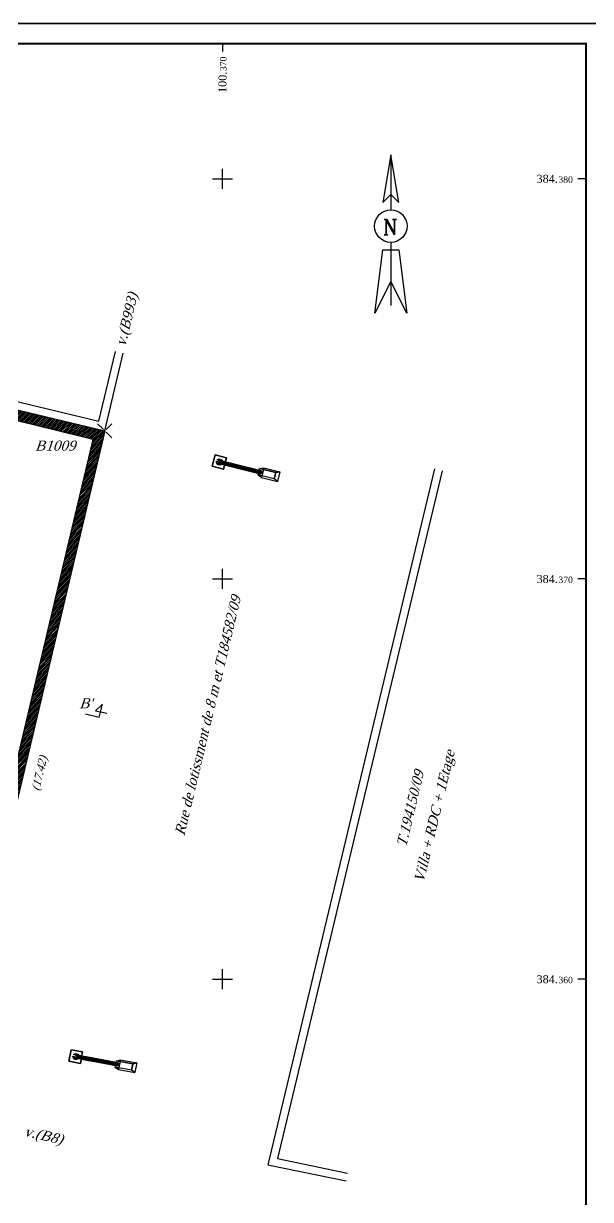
# Model space of a CAD drawing. Header units: inches. Extents: x 100320 to 100442, y 384338 to 384384.
# Drawn here: x 100403.71 to 100417.87, y 384354.5 to 384383.88 of the extents above; entities that cross this region are included whole.
import ezdxf

# ---------------------------------------------------------------- set-up
doc = ezdxf.new("R2010")
doc.units = ezdxf.units.IN
doc.header["$LTSCALE"] = 0.5
for name, color, linetype in [('Bloc B 1er Etage', 7, 'Continuous'), ('Bloc B 1er Etage_Croix', 7, 'Continuous'), ('Bloc B 1er Etage_Textes', 7, 'Continuous'), ('Dessin', 7, 'Continuous'), ('Hachures', 8, 'Continuous'), ('Texte', 7, 'Continuous')]:
    doc.layers.add(name, color=color, linetype=linetype)
doc.layers.add('Titre', color=1, linetype='Continuous', lineweight=30)
doc.styles.add('MtXpl_Romantic', font='romantic.ttf')
doc.styles.add('ROMANS', font='ROMANC')
doc.styles.get("Standard").update_dxf_attribs({"font": 'romantic.ttf'})

# ---------------------------------------------------------------- blocks, each defined once
blk = doc.blocks.new('t010')
at = {"color": 0}
for p, q in [((-0.0088, 0.0088), (-0.0442, 0.0442)), ((0, 0), (0, 0)), ((0.0088, 0.0088), (0.0442, 0.0442)), ((-0.0088, -0.0088), (-0.0442, -0.0442)), ((0.0088, -0.0088), (0.0442, -0.0442))]:
    blk.add_line(p, q, dxfattribs=at)
blk = doc.blocks.new('zl02')
for points in [[(-0.163, 2.861, 12.168), (-0.244, 3.052, 11.921), (0.244, 3.052, 11.921), (0.162, 2.861, 12.168)], [(-0.163, 2.032, 11.527), (-0.244, 2.222, 11.28), (-0.244, 3.052, 11.921), (-0.163, 2.861, 12.168)], [(0.162, 2.032, 11.527), (0.244, 2.222, 11.28), (0.244, 3.052, 11.921), (0.162, 2.861, 12.168)], [(-0.163, 2.861, 12.168), (0.162, 2.861, 12.168), (0.162, 2.032, 11.527), (-0.163, 2.032, 11.527)], [(-0.163, 2.032, 11.527), (-0.244, 2.222, 11.28), (0.244, 2.222, 11.28), (0.162, 2.032, 11.527)], [(0.292, 0.292, 0.097), (0.292, 0.292), (-0.292, 0.292), (-0.292, 0.292, 0.097)], [(-0.292, 0.292, 0.097), (-0.292, 0.292), (-0.292, -0.292), (-0.292, -0.292, 0.097)], [(-0.292, 0.292), (0.292, 0.292), (0.292, -0.292), (-0.292, -0.292)], [(-0.292, 0.292, 0.097), (0.292, 0.292, 0.097), (0.292, -0.292, 0.097), (-0.292, -0.292, 0.097)], [(0.292, -0.292, 0.097), (0.292, -0.292), (0.292, 0.292), (0.292, 0.292, 0.097)], [(-0.292, -0.292, 0.097), (-0.292, -0.292), (0.292, -0.292), (0.292, -0.292, 0.097)]]:
    blk.add_3dface(points)
mesh = blk.add_polymesh((2, 12), dxfattribs=dict(n_close=True))
for k, corner in enumerate([(0, 0.933, 10.383), (-0.039, 0.927, 10.391), (-0.068, 0.908, 10.412), (-0.078, 0.883, 10.442), (-0.068, 0.858, 10.472), (-0.039, 0.84, 10.494), (0, 0.833, 10.502), (0.039, 0.84, 10.494), (0.067, 0.858, 10.472), (0.078, 0.883, 10.442), (0.067, 0.908, 10.412), (0.039, 0.927, 10.391), (0, 2.177, 11.344), (-0.039, 2.171, 11.352), (-0.068, 2.152, 11.374), (-0.078, 2.127, 11.403), (-0.068, 2.102, 11.433), (-0.039, 2.084, 11.455), (0, 2.077, 11.463), (0.039, 2.084, 11.455), (0.067, 2.102, 11.433), (0.078, 2.127, 11.403), (0.067, 2.152, 11.374), (0.039, 2.171, 11.352)]):
    mesh.set_mesh_vertex(divmod(k, 12), corner)
mesh = blk.add_polymesh((2, 12), dxfattribs=dict(n_close=True))
for k, corner in enumerate([(0, 0.677, 10.144), (-0.039, 0.669, 10.151), (-0.068, 0.648, 10.17), (-0.078, 0.619, 10.196), (-0.068, 0.59, 10.222), (-0.039, 0.569, 10.241), (0, 0.561, 10.248), (0.039, 0.569, 10.241), (0.067, 0.59, 10.222), (0.078, 0.619, 10.196), (0.067, 0.648, 10.17), (0.039, 0.669, 10.151), (0, 0.933, 10.383), (-0.039, 0.927, 10.391), (-0.068, 0.908, 10.412), (-0.078, 0.883, 10.442), (-0.068, 0.858, 10.472), (-0.039, 0.84, 10.494), (0, 0.833, 10.502), (0.039, 0.84, 10.494), (0.067, 0.858, 10.472), (0.078, 0.883, 10.442), (0.067, 0.908, 10.412), (0.039, 0.927, 10.391)]):
    mesh.set_mesh_vertex(divmod(k, 12), corner)
mesh = blk.add_polymesh((2, 12), dxfattribs=dict(n_close=True))
for k, corner in enumerate([(0, 0.472, 9.865), (-0.039, 0.463, 9.87), (-0.068, 0.438, 9.885), (-0.078, 0.405, 9.905), (-0.068, 0.371, 9.925), (-0.039, 0.347, 9.94), (0, 0.338, 9.945), (0.039, 0.347, 9.94), (0.067, 0.371, 9.925), (0.078, 0.405, 9.905), (0.067, 0.438, 9.885), (0.039, 0.463, 9.87), (0, 0.677, 10.144), (-0.039, 0.669, 10.151), (-0.068, 0.648, 10.17), (-0.078, 0.619, 10.196), (-0.068, 0.59, 10.222), (-0.039, 0.569, 10.241), (0, 0.561, 10.248), (0.039, 0.569, 10.241), (0.067, 0.59, 10.222), (0.078, 0.619, 10.196), (0.067, 0.648, 10.17), (0.039, 0.669, 10.151)]):
    mesh.set_mesh_vertex(divmod(k, 12), corner)
mesh = blk.add_polymesh((2, 12), dxfattribs=dict(n_close=True))
for k, corner in enumerate([(0, 0.047, 8.872), (0.039, 0.058, 8.872), (0.068, 0.086, 8.871), (0.078, 0.125, 8.871), (0.068, 0.164, 8.871), (0.039, 0.193, 8.871), (0, 0.203, 8.871), (-0.039, 0.193, 8.871), (-0.068, 0.164, 8.871), (-0.078, 0.125, 8.871), (-0.068, 0.086, 8.871), (-0.039, 0.058, 8.872), (0, -0.146, 0.098), (0.073, -0.127, 0.098), (0.127, -0.073, 0.098), (0.146, 0, 0.097), (0.127, 0.073, 0.097), (0.073, 0.127, 0.097), (0, 0.146, 0.097), (-0.073, 0.127, 0.097), (-0.127, 0.073, 0.097), (-0.146, 0, 0.097), (-0.127, -0.073, 0.098), (-0.073, -0.127, 0.098)]):
    mesh.set_mesh_vertex(divmod(k, 12), corner)
mesh = blk.add_polymesh((2, 12), dxfattribs=dict(n_close=True))
for k, corner in enumerate([(0, 0.472, 9.865), (-0.039, 0.463, 9.87), (-0.068, 0.438, 9.885), (-0.078, 0.405, 9.905), (-0.068, 0.371, 9.925), (-0.039, 0.347, 9.94), (0, 0.338, 9.945), (0.039, 0.347, 9.94), (0.067, 0.371, 9.925), (0.078, 0.405, 9.905), (0.067, 0.438, 9.885), (0.039, 0.463, 9.87), (0, 0.321, 9.553), (-0.039, 0.311, 9.556), (-0.068, 0.285, 9.566), (-0.078, 0.248, 9.58), (-0.068, 0.211, 9.594), (-0.039, 0.185, 9.603), (0, 0.175, 9.607), (0.039, 0.185, 9.603), (0.067, 0.211, 9.594), (0.078, 0.248, 9.58), (0.067, 0.285, 9.566), (0.039, 0.311, 9.556)]):
    mesh.set_mesh_vertex(divmod(k, 12), corner)
mesh = blk.add_polymesh((2, 12), dxfattribs=dict(n_close=True))
for k, corner in enumerate([(0, 0.231, 9.218), (-0.039, 0.22, 9.22), (-0.068, 0.192, 9.225), (-0.078, 0.154, 9.231), (-0.068, 0.115, 9.238), (-0.039, 0.087, 9.243), (0, 0.077, 9.245), (0.039, 0.087, 9.243), (0.067, 0.115, 9.238), (0.078, 0.154, 9.231), (0.067, 0.192, 9.225), (0.039, 0.22, 9.22), (0, 0.321, 9.553), (-0.039, 0.311, 9.556), (-0.068, 0.285, 9.566), (-0.078, 0.248, 9.58), (-0.068, 0.211, 9.594), (-0.039, 0.185, 9.603), (0, 0.175, 9.607), (0.039, 0.185, 9.603), (0.067, 0.211, 9.594), (0.078, 0.248, 9.58), (0.067, 0.285, 9.566), (0.039, 0.311, 9.556)]):
    mesh.set_mesh_vertex(divmod(k, 12), corner)
mesh = blk.add_polymesh((2, 12), dxfattribs=dict(n_close=True))
for k, corner in enumerate([(0, 0.231, 9.217), (-0.039, 0.22, 9.219), (-0.068, 0.192, 9.224), (-0.078, 0.154, 9.23), (-0.068, 0.115, 9.237), (-0.039, 0.087, 9.242), (0, 0.077, 9.244), (0.039, 0.087, 9.242), (0.068, 0.115, 9.237), (0.078, 0.154, 9.23), (0.068, 0.192, 9.224), (0.039, 0.22, 9.219), (0, 0.203, 8.871), (-0.039, 0.193, 8.871), (-0.068, 0.164, 8.871), (-0.078, 0.125, 8.87), (-0.068, 0.086, 8.87), (-0.039, 0.058, 8.87), (0, 0.047, 8.87), (0.039, 0.058, 8.87), (0.068, 0.086, 8.87), (0.078, 0.125, 8.87), (0.068, 0.164, 8.871), (0.039, 0.193, 8.871)]):
    mesh.set_mesh_vertex(divmod(k, 12), corner)
blk = doc.blocks.new('y004')
at = {"color": 0}
for points in [[(0, 0), (-0.66, -3.96), (0, -3.3), (0.66, -3.96), (0, 0)], [(0, 0), (0, -4.585964)], [(0, -7.294036), (0, -12.54)], [(-0.66, -7.92), (0.66, -7.92), (1.32, -13.2), (0, -10.56), (-1.32, -13.2), (-0.66, -7.92)]]:
    blk.add_lwpolyline(points, dxfattribs=at)
blk.add_circle((0, -5.94), 1.354036, dxfattribs=at)
at = {"color": 0, "style": 'ROMANS'}
blk.add_text('N', height=1.279389, dxfattribs=at).set_placement((-0.674915, -6.674972))

msp = doc.modelspace()

# ---------------------------------------------------------------- hatches: boundary and pattern name
at = {"layer": 'Hachures'}
h = msp.add_hatch(dxfattribs=at)
h.set_pattern_fill('ANSI31', color=256, scale=0.01)
h.set_pattern_definition([(45, (0, 0), (-0.0224506403027, 0.0224506403027), [])])
h.paths.add_polyline_path([(100396.917, 384374.159), (100396.711, 384374.207), (100396.641, 384373.911), (100396.847, 384373.862)])
h.paths.add_polyline_path([(100405.74, 384373.7), (100397.288, 384375.731), (100397.233, 384375.498), (100405.452, 384373.483), (100401.678, 384357.588), (100401.902, 384357.537)])

# ---------------------------------------------------------------- linework, layer by layer
msp.add_lwpolyline([(100418.257, 384383.879), (100379.577, 384383.879), (100379.577, 384337.59), (100418.257, 384337.59)], close=True)
at = {"flags": 128}
for points in [[(100394.529, 384378.441), (100394.12, 384376.698), (100405.591, 384373.941), (100406.005, 384375.682)], [(100405.74, 384373.7), (100406.202, 384375.646)]]:
    msp.add_lwpolyline(points, dxfattribs=at)
at = {"layer": 'Bloc B 1er Etage'}
for p, q in [((100408.68, 384383.379), (100408.68, 384383.179)), ((100417.757, 384380), (100417.557, 384380)), ((100417.757, 384370), (100417.557, 384370)), ((100417.757, 384360), (100417.557, 384360))]:
    msp.add_line(p, q, dxfattribs=at)
at = {"layer": 'Bloc B 1er Etage', "const_width": 0.05}
msp.add_lwpolyline([(100380.077, 384338.09), (100417.757, 384338.09), (100417.757, 384383.379), (100380.077, 384383.379)], close=True, dxfattribs=at)
at = {"layer": 'Bloc B 1er Etage_Croix'}
for p, q in [((100408.68, 384379.75), (100408.68, 384380.25)), ((100408.43, 384380), (100408.93, 384380)), ((100408.68, 384369.75), (100408.68, 384370.25)), ((100408.43, 384370), (100408.93, 384370)), ((100408.68, 384359.75), (100408.68, 384360.25)), ((100408.43, 384360), (100408.93, 384360))]:
    msp.add_line(p, q, dxfattribs=at)
at = {"layer": 'Dessin'}
msp.add_lwpolyline([(100319.898, 384383.879), (100418.257, 384383.879), (100418.257, 384337.59), (100319.898, 384337.59)], close=True, dxfattribs=at)
at = {"layer": 'Dessin', "flags": 128}
for points in [[(100390.643, 384362.77), (100393.88, 384376.55), (100405.74, 384373.7), (100401.68, 384356.6), (100401.45, 384356.65), (100401.622, 384357.375), (100401.436, 384357.417)], [(100401.678, 384357.588), (100405.452, 384373.483), (100397.233, 384375.498)], [(100413.973, 384372.749), (100409.812, 384355.362), (100411.77, 384354.958)], [(100414.168, 384372.703), (100410.054, 384355.516), (100411.801, 384355.156)]]:
    msp.add_lwpolyline(points, dxfattribs=at)
at = {"layer": 'Hachures', "color": 0}
for p, q in [((100405.26, 384366.629), (100405.603, 384366.543)), ((100405.684, 384366.87), (100405.512, 384366.709)), ((100405.512, 384366.709), (100405.789, 384366.644)), ((100405.603, 384366.543), (100405.684, 384366.87))]:
    msp.add_line(p, q, dxfattribs=at)
at = {"layer": 'Titre', "flags": 128}
msp.add_lwpolyline([(100393.88, 384376.55), (100405.74, 384373.7), (100401.68, 384356.6), (100389.8, 384359.18)], close=True, dxfattribs=at)
msp.add_lwpolyline([(100393.88, 384376.55), (100405.74, 384373.7), (100401.68, 384356.6), (100389.8, 384359.18)], close=True, dxfattribs=at)
msp.add_lwpolyline([(100393.88, 384376.55), (100405.74, 384373.7), (100401.68, 384356.6), (100389.8, 384359.18)], close=True, dxfattribs=at)

# ---------------------------------------------------------------- block references
at = {"xscale": 4, "yscale": 4, "zscale": 4}
msp.add_blockref('t010', (100405.74, 384373.7), dxfattribs=at)
at = {"layer": 'Dessin', "xscale": 0.3, "yscale": 0.3}
msp.add_blockref('y004', (100412.884, 384380.598), dxfattribs=at)
at = {"layer": 'Dessin'}
for p, xscale, yscale, rotation in [((100408.602, 384372.923), 0.4999999999999996, 0.4999999999999996, 256.1120905390436), ((100405.017, 384358.067), 0.4999999999999997, 0.4999999999999997, 259.4169077827424)]:
    msp.add_blockref('zl02', p, dxfattribs=dict(at, xscale=xscale, yscale=yscale, rotation=rotation))

# ---------------------------------------------------------------- texts
at = {"layer": 'Bloc B 1er Etage_Textes'}
for s, height, p in [('370', 0.16, (100408.78, 384382.69)), ('100.', 0.2, (100408.78, 384382.146))]:
    msp.add_text(s, height=height, rotation=90, dxfattribs=at).set_placement(p)
for s, height, p in [('384.', 0.2, (100416.524, 384379.9)), ('380', 0.16, (100417.068, 384379.9)), ('384.', 0.2, (100416.524, 384369.9)), ('370', 0.16, (100417.068, 384369.9)), ('384.', 0.2, (100416.524, 384359.9)), ('360', 0.16, (100417.068, 384359.9))]:
    msp.add_text(s, height=height, dxfattribs=at).set_placement(p)
at = {"layer": 'Texte', "style": 'MtXpl_Romantic', "oblique": 18}
for s, rotation, p in [('v.(B993)', 76.7815, (100406.254, 384375.795)), ('Rue de lotissment de 8 m et T184582/09', 76.6437, (100407.726, 384363.573)), ('Villa + RDC + 1Etage', 76.6437, (100413.699, 384362.389)), ('T.194150/09', 76.6437, (100413.265, 384363.288)), ('v.(B8)', 346.7815, (100403.711, 384356.091))]:
    msp.add_text(s, height=0.25, rotation=rotation, dxfattribs=at).set_placement(p)
for s, p in [('B1009', (100404, 384373.207)), ("B'", (100405.104, 384366.769))]:
    msp.add_text(s, height=0.25, dxfattribs=at).set_placement(p)
at = {"layer": 'Texte', "color": 5, "style": 'MtXpl_Romantic', "oblique": 18}
msp.add_text('(17.42)', height=0.2, rotation=76.7815, dxfattribs=at).set_placement((100404.103, 384364.691))

doc.saveas('drawing.dxf')
